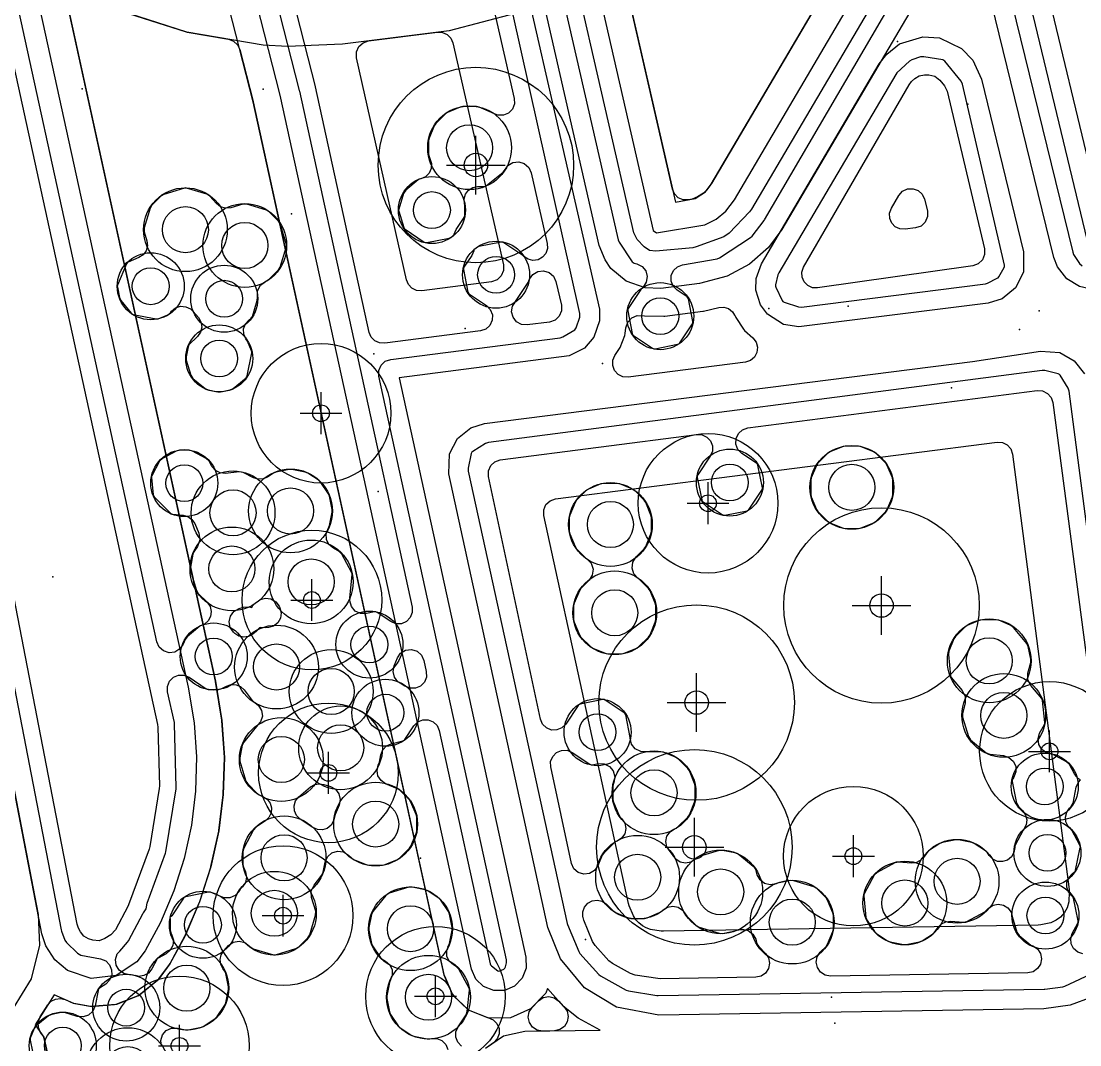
# Model space of a CAD drawing. Header units: metres. Extents: x 8738 to 9560, y -8972 to -7699.
# Drawn here: x 8889.03 to 8926.94, y -8798.54 to -8761.87 of the extents above; entities that cross this region are included whole.
import ezdxf

# ---------------------------------------------------------------- set-up
doc = ezdxf.new("R2010")
doc.units = ezdxf.units.M
for name, color, linetype in [('AI_GREENING_ALLOWED_ZONE', 4, 'Continuous'), ('AI_GREENING_EXCLUSIONS', 1, 'Continuous'), ('AI_GREENING_LAWN', 82, 'Continuous'), ('AI_GREENING_REJECTED', 6, 'Continuous'), ('AI_GREENING_SHRUBS', 92, 'Continuous'), ('AI_GREENING_TREES', 3, 'Continuous')]:
    doc.layers.add(name, color=color, linetype=linetype)

# ---------------------------------------------------------------- blocks, each defined once
blk = doc.blocks.new('AI_TREE')
for p, q in [((0, -0.3), (0, 0.3)), ((-0.3, 0), (0.3, 0))]:
    blk.add_line(p, q)
for radius in [1, 0.12]:
    blk.add_circle((0, 0), radius)
blk = doc.blocks.new('AI_SHRUB')
for radius in [1, 0.55]:
    blk.add_circle((0, 0), radius)

msp = doc.modelspace()

# ---------------------------------------------------------------- linework, layer by layer
at = {"layer": 'AI_GREENING_ALLOWED_ZONE'}
for points in [[(8922.039, -8753.612), (8913.753, -8767.687), (8913.721, -8767.735), (8913.584, -8767.917), (8913.46, -8768.033), (8913.249, -8768.172), (8913.064, -8768.246), (8912.928, -8768.271), (8912.738, -8768.269), (8912.563, -8768.197), (8912.427, -8768.064), (8912.351, -8767.89), (8910.551, -8760.003)], [(8891.863, -8761.275), (8894.944, -8762.261), (8894.978, -8762.269), (8896.459, -8762.523), (8896.637, -8762.59), (8896.777, -8762.72), (8896.859, -8762.892), (8897.334, -8764.751), (8897.338, -8764.769), (8904.17, -8796.014), (8904.185, -8796.061), (8904.468, -8796.708), (8904.523, -8796.788), (8905.014, -8797.261), (8905.096, -8797.313), (8905.731, -8797.562), (8905.746, -8797.564), (8905.746, -8797.564), (8905.928, -8797.636), (8906.068, -8797.771), (8906.146, -8797.95), (8906.15, -8798.146), (8906.078, -8798.327), (8905.942, -8798.468), (8905.694, -8798.64)], [(8890.001, -8798.97), (8889.852, -8798.305), (8889.813, -8798.217), (8889.727, -8798.094), (8889.648, -8797.916), (8889.643, -8797.721), (8889.713, -8797.539), (8889.986, -8797.108), (8890.105, -8796.977), (8890.263, -8796.896), (8890.439, -8796.876), (8890.612, -8796.918), (8890.893, -8797.043), (8890.951, -8797.061), (8891.486, -8797.156), (8891.549, -8797.159), (8892.378, -8797.095), (8892.451, -8797.078), (8893.206, -8796.779), (8893.27, -8796.742), (8893.914, -8796.225), (8893.958, -8796.179), (8894.345, -8795.655), (8894.364, -8795.625), (8894.893, -8794.644), (8894.902, -8794.624), (8895.417, -8793.427), (8895.425, -8793.405), (8895.822, -8792.171), (8895.828, -8792.148), (8896.106, -8790.885), (8896.11, -8790.862), (8896.269, -8789.578), (8896.27, -8789.555), (8896.307, -8788.26), (8896.307, -8788.236), (8896.221, -8786.938), (8896.219, -8786.914), (8895.99, -8785.523), (8895.988, -8785.51), (8890.772, -8761.656)]]:
    msp.add_lwpolyline(points, dxfattribs=at)
for points in [[(8903.375, -8771.527), (8903.191, -8771.517), (8903.024, -8771.441), (8902.896, -8771.309), (8902.824, -8771.141), (8901.044, -8763.183), (8901.042, -8762.976), (8901.123, -8762.786), (8901.275, -8762.645), (8901.47, -8762.578), (8903.938, -8762.266), (8904.121, -8762.277), (8904.288, -8762.353), (8904.416, -8762.483), (8904.488, -8762.651), (8906.302, -8770.602), (8906.305, -8770.809), (8906.225, -8771), (8906.073, -8771.141), (8905.878, -8771.209), (8903.375, -8771.527)], [(8921.482, -8768.666), (8921.488, -8768.875), (8921.408, -8769.068), (8921.256, -8769.211), (8921.059, -8769.28), (8920.685, -8769.328), (8920.5, -8769.317), (8920.332, -8769.24), (8920.204, -8769.107), (8920.133, -8768.937), (8920.128, -8768.752), (8920.191, -8768.578), (8920.464, -8768.115), (8920.595, -8767.968), (8920.772, -8767.884), (8920.968, -8767.874), (8921.152, -8767.94), (8921.297, -8768.072), (8921.38, -8768.25), (8921.482, -8768.666)], [(8910.768, -8774.62), (8910.579, -8774.608), (8910.408, -8774.526), (8910.28, -8774.387), (8910.213, -8774.21), (8910.216, -8774.021), (8910.289, -8773.846), (8910.451, -8773.604), (8910.476, -8773.558), (8910.646, -8773.132), (8910.662, -8773.065), (8910.683, -8772.859), (8910.75, -8772.657), (8910.894, -8772.501), (8911.09, -8772.419), (8911.261, -8772.424), (8911.262, -8772.419), (8911.347, -8772.43), (8912.044, -8772.439), (8912.079, -8772.437), (8913.435, -8772.265), (8913.463, -8772.26), (8914.009, -8772.126), (8914.191, -8772.115), (8914.365, -8772.171), (8914.507, -8772.285), (8914.578, -8772.407), (8914.582, -8772.406), (8914.622, -8772.485), (8914.896, -8772.902), (8914.937, -8772.949), (8915.236, -8773.221), (8915.349, -8773.372), (8915.399, -8773.554), (8915.377, -8773.741), (8915.287, -8773.907), (8915.143, -8774.028), (8914.963, -8774.087), (8910.768, -8774.62)], [(8911.569, -8794.404), (8911.407, -8794.349), (8911.276, -8794.277), (8911.144, -8794.172), (8911.044, -8794.061), (8910.953, -8793.916), (8910.806, -8793.558), (8910.781, -8793.475), (8907.743, -8779.585), (8907.742, -8779.379), (8907.823, -8779.19), (8907.974, -8779.05), (8908.168, -8778.982), (8923.975, -8776.951), (8924.17, -8776.964), (8924.344, -8777.05), (8924.473, -8777.197), (8924.535, -8777.382), (8926.561, -8792.968), (8926.564, -8793.062), (8926.543, -8793.421), (8926.482, -8793.632), (8926.389, -8793.802), (8926.252, -8793.96), (8926.098, -8794.077), (8925.898, -8794.168), (8925.546, -8794.241), (8925.452, -8794.251), (8912.038, -8794.47), (8911.951, -8794.464), (8911.569, -8794.404)], [(8907.696, -8798.042), (8907.504, -8798.007), (8907.34, -8797.901), (8907.229, -8797.741), (8907.188, -8797.551), (8907.222, -8797.359), (8907.327, -8797.195), (8907.552, -8796.962), (8907.721, -8796.847), (8907.921, -8796.808), (8908.12, -8796.853), (8908.284, -8796.974), (8908.441, -8797.148), (8908.464, -8797.17), (8908.578, -8797.33), (8908.622, -8797.522), (8908.588, -8797.715), (8908.483, -8797.881), (8908.322, -8797.993), (8908.13, -8798.035), (8907.696, -8798.042)]]:
    msp.add_lwpolyline(points, close=True, dxfattribs=at)
at = {"layer": 'AI_GREENING_EXCLUSIONS'}
for points in [[(8925.158, -8754.226), (8916.266, -8769.333), (8915.788, -8769.976), (8915.11, -8770.576), (8914.316, -8771.007), (8913.323, -8771.271), (8911.936, -8771.448), (8911.378, -8771.431), (8910.695, -8771.192), (8910.146, -8770.73), (8909.941, -8770.426), (8909.734, -8769.908), (8884.689, -8660.129)], [(8909.495, -8755.375), (8912.457, -8768.357), (8913.164, -8768.228), (8913.532, -8767.985), (8913.738, -8767.712), (8923.143, -8751.735)], [(8908.468, -8755.367), (8911.663, -8769.372), (8911.777, -8769.452), (8913.514, -8769.172), (8913.915, -8768.968), (8914.261, -8768.68), (8914.571, -8768.268), (8924.005, -8752.243)], [(8905.645, -8754.243), (8909.736, -8772.189), (8909.742, -8772.604), (8909.54, -8773.19), (8909.199, -8773.583), (8908.649, -8773.865), (8902.57, -8774.654), (8907.106, -8795.397), (8907.114, -8795.788), (8906.971, -8796.151), (8906.701, -8796.432), (8906.343, -8796.588), (8905.953, -8796.595), (8905.59, -8796.453), (8905.309, -8796.182), (8905.152, -8795.825), (8898.309, -8764.529), (8896.491, -8757.414)], [(8889.747, -8756.969), (8895.989, -8785.516), (8896.221, -8786.926), (8896.308, -8788.248), (8896.27, -8789.567), (8896.109, -8790.873), (8895.825, -8792.159), (8895.421, -8793.416), (8894.898, -8794.634), (8894.356, -8795.641), (8893.939, -8796.205), (8893.241, -8796.765), (8892.416, -8797.092), (8891.517, -8797.161), (8890.921, -8797.056), (8890.217, -8796.742), (8889.535, -8797.821), (8889.841, -8798.257), (8890.012, -8799.018), (8889.878, -8799.787), (8889.46, -8800.446), (8888.822, -8800.895)], [(8888.77, -8757.183), (8895.012, -8785.73), (8895.223, -8786.999), (8895.308, -8788.226), (8895.277, -8789.451), (8895.131, -8790.665), (8894.871, -8791.86), (8894.5, -8793.027), (8894.017, -8794.16), (8893.475, -8795.167), (8893.17, -8795.565), (8892.427, -8796.049), (8891.54, -8796.162), (8890.688, -8795.873), (8890.237, -8795.491), (8889.916, -8794.989), (8889.774, -8794.557), (8887.721, -8783.939), (8889.641, -8793.866), (8889.689, -8794.97), (8889.393, -8796.17), (8888.747, -8797.219)], [(8905.663, -8798.661), (8906.305, -8798.217), (8907.068, -8798.052), (8909.762, -8798.008), (8908.982, -8797.581), (8908.455, -8797.164), (8907.879, -8796.523), (8907.813, -8796.691), (8907.272, -8797.253), (8906.557, -8797.565), (8905.776, -8797.58), (8905.05, -8797.295), (8904.488, -8796.754), (8904.176, -8796.038), (8897.336, -8764.76), (8895.607, -8757.997)], [(8925.258, -8758.646), (8927.843, -8769.426), (8941.152, -8766.703), (8941.542, -8766.7), (8941.903, -8766.846), (8942.182, -8767.119), (8942.334, -8767.479), (8942.337, -8767.869), (8942.191, -8768.231), (8941.918, -8768.509), (8941.558, -8768.661), (8928.642, -8771.341), (8927.284, -8771.462), (8926.931, -8771.376), (8926.475, -8771.1), (8926.142, -8770.676), (8926.006, -8770.334), (8923.365, -8759.504)], [(8906.716, -8761.599), (8904.361, -8762.217), (8900.533, -8762.695), (8898.564, -8762.788), (8897.7, -8762.735), (8894.96, -8762.266), (8891.848, -8761.27)], [(8927.375, -8796.824), (8926.594, -8797.117), (8925.654, -8797.249), (8911.869, -8797.474), (8910.348, -8797.188), (8909.198, -8796.495), (8908.341, -8795.455), (8907.896, -8794.329), (8904.346, -8778.091), (8904.366, -8777.373), (8904.65, -8776.823), (8905.129, -8776.436), (8905.622, -8776.282), (8923.094, -8774.062), (8923.094, -8774.062), (8925.534, -8773.69), (8926.222, -8773.747), (8926.739, -8774.038), (8927.102, -8774.506)]]:
    msp.add_lwpolyline(points, dxfattribs=at)
msp.add_lwpolyline([(8922.709, -8762.854), (8923.109, -8763.277), (8923.42, -8763.949), (8924.927, -8770.131), (8924.921, -8770.859), (8924.641, -8771.42), (8924.158, -8771.817), (8923.659, -8771.974), (8916.879, -8772.826), (8916.333, -8772.741), (8915.756, -8772.372), (8915.509, -8772.033), (8915.344, -8771.505), (8915.352, -8771.093), (8915.538, -8770.569), (8919.753, -8763.408), (8920.026, -8763.054), (8920.487, -8762.691), (8921.321, -8762.435), (8921.914, -8762.477), (8922.709, -8762.854)], close=True, dxfattribs=at)
at = {"layer": 'AI_GREENING_LAWN'}
for points in [[(8904.325, -8743.136), (8910.406, -8769.708), (8910.442, -8769.791), (8910.914, -8770.492), (8910.944, -8770.522), (8910.983, -8770.541), (8911.078, -8770.566), (8911.264, -8770.66), (8911.395, -8770.822), (8911.449, -8771.023), (8911.417, -8771.228), (8911.303, -8771.403), (8911.223, -8771.483), (8910.767, -8772.165), (8910.75, -8772.208), (8910.75, -8772.254), (8910.91, -8773.059), (8910.927, -8773.101), (8910.96, -8773.134), (8911.642, -8773.59), (8911.685, -8773.608), (8911.731, -8773.608), (8912.535, -8773.448), (8912.578, -8773.43), (8912.611, -8773.397), (8913.066, -8772.715), (8913.084, -8772.672), (8913.084, -8772.626), (8912.924, -8771.822), (8912.906, -8771.779), (8912.874, -8771.746), (8912.518, -8771.509), (8912.379, -8771.369), (8912.305, -8771.186), (8912.307, -8770.988), (8912.386, -8770.807), (8912.528, -8770.67), (8912.713, -8770.6), (8913.948, -8770.392), (8914.043, -8770.354), (8915.147, -8769.627), (8915.207, -8769.571), (8915.636, -8769.015), (8915.654, -8768.988), (8925.041, -8752.921)], [(8903.04, -8748.66), (8906.687, -8764.644), (8906.692, -8764.841), (8906.62, -8765.025), (8906.483, -8765.167), (8906.301, -8765.245), (8906.104, -8765.246), (8905.921, -8765.171), (8905.876, -8765.141), (8905.426, -8764.954), (8905.332, -8764.936), (8904.845, -8764.936), (8904.75, -8764.954), (8904.3, -8765.141), (8904.22, -8765.194), (8903.876, -8765.539), (8903.822, -8765.619), (8903.636, -8766.069), (8903.617, -8766.163), (8903.617, -8766.636), (8903.648, -8766.755), (8903.67, -8766.795), (8903.727, -8766.971), (8903.717, -8767.155), (8903.641, -8767.323), (8903.509, -8767.452), (8903.339, -8767.525), (8903.283, -8767.537), (8903.251, -8767.556), (8902.8, -8767.926), (8902.721, -8768.044), (8902.551, -8768.604), (8902.546, -8768.64), (8902.551, -8768.675), (8902.73, -8769.265), (8902.748, -8769.302), (8902.778, -8769.33), (8903.465, -8769.789), (8903.508, -8769.807), (8903.554, -8769.807), (8904.359, -8769.647), (8904.407, -8769.627), (8904.537, -8769.537), (8904.539, -8769.5), (8904.611, -8769.332), (8904.897, -8768.904), (8904.912, -8768.872), (8904.917, -8768.837), (8904.917, -8768.466), (8904.906, -8768.419), (8904.895, -8768.242), (8904.946, -8768.073), (8905.054, -8767.932), (8905.204, -8767.837), (8905.377, -8767.801), (8905.621, -8767.794), (8905.66, -8767.786), (8905.694, -8767.766), (8906.288, -8767.279), (8906.396, -8767.134), (8906.401, -8767.137), (8906.462, -8767.049), (8906.64, -8766.94), (8906.847, -8766.914), (8907.047, -8766.975), (8907.205, -8767.112), (8907.293, -8767.301), (8907.871, -8769.836), (8907.878, -8770.019), (8907.819, -8770.192), (8907.701, -8770.333), (8907.541, -8770.421), (8907.359, -8770.446), (8907.181, -8770.404), (8907.03, -8770.3), (8906.993, -8770.264), (8906.312, -8769.808), (8906.269, -8769.791), (8906.222, -8769.791), (8905.418, -8769.951), (8905.37, -8769.971), (8905.239, -8770.06), (8905.238, -8770.097), (8905.166, -8770.265), (8904.887, -8770.683), (8904.869, -8770.726), (8904.869, -8770.772), (8905.029, -8771.576), (8905.047, -8771.619), (8905.08, -8771.652), (8905.689, -8772.059), (8905.83, -8772.202), (8905.904, -8772.389), (8905.898, -8772.589), (8905.814, -8772.771), (8905.665, -8772.906), (8905.475, -8772.971), (8902.049, -8773.409), (8901.865, -8773.399), (8901.697, -8773.322), (8901.569, -8773.19), (8901.497, -8773.02), (8899.574, -8764.229), (8899.572, -8764.22), (8894.744, -8745.336)], [(8897.146, -8757.149), (8898.988, -8764.359), (8898.992, -8764.376), (8903.034, -8782.858), (8903.037, -8783.054), (8902.964, -8783.237), (8902.827, -8783.377), (8902.646, -8783.454), (8902.449, -8783.455), (8902.267, -8783.38), (8901.775, -8783.051), (8901.732, -8783.033), (8901.686, -8783.033), (8901.391, -8783.092), (8901.181, -8783.089), (8900.992, -8783), (8900.855, -8782.842), (8900.795, -8782.641), (8900.809, -8782.534), (8900.803, -8782.533), (8900.885, -8781.703), (8900.883, -8781.668), (8900.871, -8781.634), (8900.512, -8780.964), (8900.413, -8780.864), (8900.211, -8780.755), (8900.052, -8780.62), (8899.962, -8780.433), (8899.956, -8780.225), (8900.016, -8780.08), (8900.015, -8780.08), (8900.073, -8779.942), (8900.168, -8779.465), (8900.168, -8779.369), (8900.073, -8778.891), (8900.036, -8778.802), (8899.765, -8778.397), (8899.697, -8778.329), (8899.292, -8778.059), (8899.203, -8778.022), (8898.726, -8777.927), (8898.629, -8777.927), (8898.152, -8778.022), (8898.062, -8778.059), (8897.853, -8778.201), (8897.692, -8778.272), (8897.516, -8778.283), (8897.347, -8778.232), (8896.975, -8778.044), (8896.838, -8778.019), (8896.351, -8778.071), (8896.16, -8778.054), (8895.989, -8777.967), (8895.863, -8777.821), (8895.757, -8777.634), (8895.659, -8777.539), (8895.162, -8777.273), (8895.046, -8777.244), (8894.701, -8777.244), (8894.585, -8777.273), (8894.09, -8777.538), (8893.99, -8777.638), (8893.714, -8778.154), (8893.702, -8778.188), (8893.7, -8778.224), (8893.76, -8778.837), (8893.771, -8778.877), (8893.795, -8778.911), (8894.383, -8779.499), (8894.417, -8779.523), (8894.458, -8779.534), (8894.826, -8779.565), (8895, -8779.613), (8895.146, -8779.72), (8895.245, -8779.871), (8895.389, -8780.217), (8895.425, -8780.456), (8895.345, -8780.684), (8895.218, -8780.878), (8895.182, -8780.966), (8895.089, -8781.432), (8895.095, -8781.551), (8895.312, -8782.267), (8895.373, -8782.369), (8895.693, -8782.689), (8895.795, -8782.838), (8895.838, -8783.014), (8895.816, -8783.193), (8895.731, -8783.353), (8895.594, -8783.472), (8895.512, -8783.503), (8895.433, -8783.548), (8894.975, -8783.923), (8894.904, -8784.019), (8894.834, -8784.188), (8894.715, -8784.36), (8894.536, -8784.469), (8894.328, -8784.494), (8894.128, -8784.432), (8893.97, -8784.294), (8893.884, -8784.103), (8885.846, -8747.348)], [(8894.051, -8798.588), (8894.028, -8798.382), (8894.09, -8798.184), (8894.228, -8798.029), (8894.416, -8797.942), (8894.623, -8797.94), (8894.914, -8797.998), (8895.01, -8797.998), (8895.488, -8797.903), (8895.577, -8797.866), (8895.982, -8797.595), (8896.05, -8797.527), (8896.32, -8797.122), (8896.357, -8797.033), (8896.452, -8796.556), (8896.452, -8796.459), (8896.359, -8795.988), (8896.315, -8795.889), (8896.253, -8795.806), (8896.176, -8795.653), (8896.155, -8795.482), (8896.193, -8795.315), (8896.286, -8795.17), (8896.455, -8794.985), (8896.628, -8794.863), (8896.836, -8794.824), (8897.042, -8794.874), (8897.209, -8795.004), (8897.217, -8795.015), (8897.334, -8795.093), (8898.062, -8795.313), (8898.097, -8795.318), (8898.133, -8795.313), (8898.872, -8795.089), (8898.974, -8795.028), (8899.301, -8794.701), (8899.362, -8794.598), (8899.576, -8793.894), (8899.577, -8793.754), (8899.433, -8793.265), (8899.421, -8793.031), (8899.517, -8792.817), (8899.795, -8792.459), (8899.842, -8792.356), (8899.913, -8792), (8899.999, -8791.803), (8900.159, -8791.661), (8900.364, -8791.599), (8900.576, -8791.628), (8900.757, -8791.744), (8900.856, -8791.843), (8900.936, -8791.896), (8901.386, -8792.083), (8901.481, -8792.102), (8901.968, -8792.102), (8902.062, -8792.083), (8902.512, -8791.896), (8902.592, -8791.843), (8902.937, -8791.499), (8902.99, -8791.418), (8903.177, -8790.969), (8903.195, -8790.874), (8903.195, -8790.387), (8903.177, -8790.292), (8902.99, -8789.843), (8902.937, -8789.762), (8902.592, -8789.418), (8902.512, -8789.364), (8902.082, -8789.186), (8901.917, -8789.075), (8901.808, -8788.908), (8901.774, -8788.712), (8901.818, -8788.518), (8901.867, -8788.41), (8901.91, -8788.156), (8901.977, -8787.976), (8902.108, -8787.834), (8902.283, -8787.753), (8902.695, -8787.651), (8902.735, -8787.633), (8902.766, -8787.602), (8903.096, -8787.107), (8903.233, -8786.97), (8903.411, -8786.895), (8903.605, -8786.894), (8903.784, -8786.966), (8903.923, -8787.101), (8904, -8787.278), (8905.827, -8795.633), (8905.843, -8795.671), (8905.87, -8795.702), (8906.098, -8795.882), (8906.136, -8795.902), (8906.177, -8795.89), (8906.315, -8795.822), (8906.355, -8795.789), (8906.377, -8795.743), (8906.41, -8795.601), (8906.411, -8795.493), (8901.84, -8774.59), (8901.838, -8774.384), (8901.92, -8774.195), (8902.071, -8774.054), (8902.265, -8773.987), (8908.333, -8773.214), (8908.43, -8773.181), (8908.854, -8772.925), (8908.885, -8772.898), (8908.906, -8772.86), (8909.034, -8772.472), (8909.04, -8772.341), (8903.614, -8748.051)], [(8924.051, -8753.545), (8915.183, -8768.609), (8915.115, -8768.7), (8914.383, -8769.472), (8914.193, -8769.597), (8913.203, -8769.961), (8913.077, -8769.99), (8911.755, -8770.114), (8911.532, -8770.085), (8911.345, -8769.961), (8911.089, -8769.691), (8910.965, -8769.458), (8907.764, -8755.429)], [(8887.567, -8758.023), (8893.918, -8787.061), (8893.929, -8787.155), (8893.983, -8789.267), (8893.976, -8789.361), (8893.634, -8791.437), (8893.61, -8791.528), (8892.878, -8793.523), (8892.849, -8793.588), (8892.404, -8794.414), (8892.241, -8794.593), (8892.032, -8794.732), (8891.821, -8794.812), (8891.596, -8794.79), (8891.439, -8794.738), (8891.274, -8794.644), (8891.156, -8794.496), (8891.081, -8794.353), (8891.032, -8794.215), (8884.042, -8758.062)], [(8927.208, -8769.695), (8924.578, -8758.773)], [(8883.619, -8759.041), (8890.461, -8794.418), (8890.473, -8794.461), (8890.599, -8794.784), (8890.656, -8794.87), (8891.047, -8795.255), (8891.173, -8795.321), (8891.876, -8795.456), (8892.057, -8795.53), (8892.196, -8795.667), (8892.271, -8795.848), (8892.272, -8796.043), (8892.197, -8796.224), (8892.059, -8796.363), (8891.836, -8796.512), (8891.803, -8796.545), (8891.785, -8796.587), (8891.675, -8797.142), (8891.593, -8797.332), (8891.442, -8797.473), (8891.246, -8797.54), (8891.039, -8797.523), (8890.581, -8797.384), (8890.462, -8797.378), (8890.123, -8797.445), (8890.015, -8797.496), (8889.572, -8797.86), (8889.501, -8797.956), (8889.359, -8798.297), (8889.351, -8798.332), (8889.352, -8798.368), (8889.515, -8799.184)], [(8924.045, -8759.333), (8926.684, -8770.153), (8926.719, -8770.233), (8926.932, -8770.55), (8927.026, -8770.633)], [(8928.859, -8792.8), (8926.56, -8775.121), (8926.526, -8775.024), (8926.242, -8774.559), (8926.211, -8774.525), (8926.168, -8774.506), (8926.168, -8774.506), (8925.684, -8774.392), (8925.596, -8774.388), (8905.76, -8776.97), (8905.664, -8777.004), (8905.202, -8777.282), (8905.166, -8777.315), (8905.147, -8777.36), (8905.039, -8777.888), (8905.04, -8777.99), (8908.583, -8794.186), (8908.596, -8794.228), (8908.996, -8795.196), (8909.041, -8795.267), (8909.715, -8796.019), (8909.78, -8796.071), (8910.693, -8796.574), (8910.773, -8796.602), (8911.795, -8796.768), (8911.839, -8796.771), (8925.658, -8796.547), (8925.687, -8796.545), (8926.327, -8796.46), (8926.4, -8796.439), (8927.505, -8795.922)], [(8926.951, -8791.43), (8926.938, -8791.391), (8926.649, -8790.851), (8926.604, -8790.792), (8926.522, -8790.715), (8926.444, -8790.556), (8926.427, -8790.381), (8926.471, -8790.21), (8926.572, -8790.065), (8926.631, -8790.005), (8926.698, -8789.88), (8926.811, -8789.313), (8926.888, -8789.128), (8926.969, -8789.05), (8926.881, -8789.004), (8926.756, -8788.852), (8926.569, -8788.503), (8926.469, -8788.403), (8925.958, -8788.13), (8925.867, -8788.1), (8925.751, -8788.078), (8925.58, -8787.961), (8925.471, -8787.785), (8925.443, -8787.579), (8925.501, -8787.38), (8925.671, -8787.063), (8925.683, -8787.029), (8925.685, -8786.994), (8925.606, -8786.201), (8925.597, -8786.166), (8925.578, -8786.135), (8925.187, -8785.672), (8925.081, -8785.461), (8925.084, -8785.225), (8925.183, -8784.839), (8925.186, -8784.729), (8925.095, -8784.271), (8925.044, -8784.163), (8924.569, -8783.585), (8924.473, -8783.514), (8924.035, -8783.332), (8923.94, -8783.313), (8923.454, -8783.313), (8923.359, -8783.332), (8922.909, -8783.518), (8922.829, -8783.572), (8922.485, -8783.916), (8922.431, -8783.997), (8922.249, -8784.435), (8922.232, -8784.553), (8922.307, -8785.321), (8922.316, -8785.356), (8922.335, -8785.387), (8922.727, -8785.851), (8922.832, -8786.062), (8922.83, -8786.297), (8922.734, -8786.672), (8922.737, -8786.803), (8922.948, -8787.5), (8923.027, -8787.618), (8923.586, -8788.077), (8923.717, -8788.131), (8924.207, -8788.179), (8924.403, -8788.241), (8924.557, -8788.375), (8924.645, -8788.56), (8924.651, -8788.765), (8924.574, -8788.955), (8924.536, -8789.011), (8924.519, -8789.054), (8924.519, -8789.101), (8924.674, -8789.88), (8924.741, -8790.005), (8924.895, -8790.16), (8924.996, -8790.306), (8925.04, -8790.478), (8925.02, -8790.655), (8924.94, -8790.814), (8924.914, -8790.849), (8924.624, -8791.391), (8924.611, -8791.43), (8924.612, -8791.468), (8924.583, -8791.649), (8924.491, -8791.807), (8924.348, -8791.922), (8924.174, -8791.977), (8923.991, -8791.966), (8923.825, -8791.889), (8923.697, -8791.758), (8923.632, -8791.662), (8923.564, -8791.593), (8923.159, -8791.323), (8923.07, -8791.286), (8922.592, -8791.191), (8922.496, -8791.191), (8922.018, -8791.286), (8921.929, -8791.323), (8921.523, -8791.594), (8921.456, -8791.66), (8921.351, -8791.814), (8921.229, -8791.939), (8921.071, -8792.014), (8920.897, -8792.03), (8920.454, -8791.993), (8920.318, -8792.021), (8919.679, -8792.363), (8919.579, -8792.463), (8919.221, -8793.133), (8919.208, -8793.167), (8919.207, -8793.203), (8919.282, -8793.971), (8919.323, -8794.084), (8919.586, -8794.478), (8919.655, -8794.546), (8920.059, -8794.817), (8920.149, -8794.854), (8920.626, -8794.949), (8920.723, -8794.949), (8921.2, -8794.854), (8921.289, -8794.817), (8921.695, -8794.546), (8921.762, -8794.48), (8921.867, -8794.326), (8921.99, -8794.201), (8922.147, -8794.126), (8922.321, -8794.11), (8922.765, -8794.147), (8922.9, -8794.119), (8923.539, -8793.777), (8923.673, -8793.643), (8923.832, -8793.536), (8924.018, -8793.497), (8924.207, -8793.53), (8924.368, -8793.632), (8924.48, -8793.787), (8924.519, -8793.945), (8924.689, -8794.503), (8924.767, -8794.621), (8925.191, -8794.969), (8925.257, -8794.996), (8925.419, -8795.104), (8925.527, -8795.264), (8925.566, -8795.454), (8925.53, -8795.645), (8925.424, -8795.807), (8925.264, -8795.917), (8925.074, -8795.958), (8918.009, -8796.073), (8917.816, -8796.038), (8917.651, -8795.931), (8917.541, -8795.768), (8917.501, -8795.576), (8917.538, -8795.383), (8917.647, -8795.22), (8917.857, -8795.01), (8917.91, -8794.93), (8918.097, -8794.48), (8918.115, -8794.386), (8918.115, -8793.899), (8918.097, -8793.804), (8917.91, -8793.354), (8917.857, -8793.274), (8917.521, -8792.939), (8917.419, -8792.877), (8916.703, -8792.66), (8916.584, -8792.654), (8916.119, -8792.747), (8916.063, -8792.77), (8915.857, -8792.809), (8915.654, -8792.76), (8915.489, -8792.632), (8915.39, -8792.448), (8915.336, -8792.263), (8915.321, -8792.23), (8915.297, -8792.203), (8914.7, -8791.713), (8914.592, -8791.662), (8914.139, -8791.572), (8914.02, -8791.578), (8913.304, -8791.795), (8913.202, -8791.856), (8913.176, -8791.882), (8913.014, -8791.99), (8912.823, -8792.028), (8912.631, -8791.99), (8912.469, -8791.882), (8912.405, -8791.785), (8912.4, -8791.789), (8912.319, -8791.667), (8912.265, -8791.613), (8912.157, -8791.451), (8912.119, -8791.26), (8912.157, -8791.069), (8912.265, -8790.906), (8912.427, -8790.798), (8912.48, -8790.776), (8912.561, -8790.722), (8912.905, -8790.378), (8912.959, -8790.298), (8913.145, -8789.848), (8913.164, -8789.753), (8913.164, -8789.266), (8913.145, -8789.172), (8912.959, -8788.722), (8912.905, -8788.642), (8912.561, -8788.297), (8912.48, -8788.244), (8912.031, -8788.058), (8911.936, -8788.039), (8911.449, -8788.039), (8911.435, -8788.041), (8911.216, -8788.036), (8911.021, -8787.938), (8910.886, -8787.765), (8910.838, -8787.551), (8910.838, -8787.525), (8910.678, -8786.721), (8910.66, -8786.678), (8910.627, -8786.645), (8909.946, -8786.189), (8909.903, -8786.172), (8909.856, -8786.172), (8909.052, -8786.332), (8909.009, -8786.349), (8908.977, -8786.382), (8908.531, -8787.048), (8908.394, -8787.186), (8908.216, -8787.261), (8908.022, -8787.262), (8907.842, -8787.189), (8907.703, -8787.054), (8907.627, -8786.876), (8905.763, -8778.187), (8905.762, -8777.982), (8905.844, -8777.793), (8905.994, -8777.654), (8906.188, -8777.586), (8913.229, -8776.678), (8913.418, -8776.689), (8913.589, -8776.771), (8913.718, -8776.91), (8913.785, -8777.087), (8913.785, -8777.087), (8913.782, -8777.277), (8913.708, -8777.451), (8913.259, -8778.124), (8913.241, -8778.167), (8913.241, -8778.214), (8913.401, -8779.018), (8913.419, -8779.061), (8913.451, -8779.093), (8914.133, -8779.549), (8914.176, -8779.567), (8914.223, -8779.567), (8915.027, -8779.407), (8915.07, -8779.389), (8915.102, -8779.356), (8915.558, -8778.674), (8915.576, -8778.632), (8915.576, -8778.585), (8915.416, -8777.781), (8915.398, -8777.738), (8915.365, -8777.705), (8914.839, -8777.354), (8914.698, -8777.211), (8914.624, -8777.025), (8914.63, -8776.824), (8914.714, -8776.642), (8914.863, -8776.507), (8915.053, -8776.442), (8925.415, -8775.105), (8925.609, -8775.118), (8925.783, -8775.205), (8925.912, -8775.351), (8925.974, -8775.536), (8927.692, -8788.551)], [(8927.047, -8795.276), (8926.864, -8795.216), (8926.718, -8795.091), (8926.63, -8794.92), (8926.613, -8794.728), (8926.669, -8794.545), (8926.864, -8794.179), (8926.877, -8794.14), (8926.876, -8794.099), (8926.714, -8793.283), (8926.699, -8793.244), (8926.672, -8793.213), (8926.655, -8793.199), (8926.538, -8793.062), (8926.477, -8792.892), (8926.48, -8792.712), (8926.548, -8792.545), (8926.67, -8792.412), (8926.742, -8792.357), (8926.772, -8792.325), (8926.788, -8792.285), (8926.95, -8791.471)], [(8904.804, -8798.584), (8904.67, -8798.445), (8904.598, -8798.266), (8904.6, -8798.073), (8904.674, -8797.896), (8904.967, -8797.458), (8905.007, -8797.346), (8905.083, -8796.577), (8905.081, -8796.542), (8905.069, -8796.508), (8904.708, -8795.833), (8904.617, -8795.738), (8904.511, -8795.675), (8904.362, -8795.54), (8904.279, -8795.357), (8904.274, -8795.157), (8904.32, -8795.04), (8904.314, -8795.038), (8904.369, -8794.905), (8904.464, -8794.427), (8904.464, -8794.33), (8904.369, -8793.853), (8904.332, -8793.764), (8904.062, -8793.359), (8903.993, -8793.291), (8903.589, -8793.02), (8903.499, -8792.983), (8903.034, -8792.891), (8902.915, -8792.896), (8902.211, -8793.11), (8902.093, -8793.189), (8901.627, -8793.757), (8901.576, -8793.865), (8901.483, -8794.33), (8901.483, -8794.427), (8901.578, -8794.904), (8901.615, -8794.994), (8901.882, -8795.393), (8901.961, -8795.468), (8902.078, -8795.537), (8902.227, -8795.672), (8902.31, -8795.854), (8902.315, -8796.055), (8902.269, -8796.172), (8902.274, -8796.174), (8902.22, -8796.307), (8902.125, -8796.785), (8902.125, -8796.881), (8902.22, -8797.359), (8902.257, -8797.448), (8902.527, -8797.853), (8902.596, -8797.921), (8903, -8798.192), (8903.09, -8798.229), (8903.09, -8798.229), (8903.567, -8798.324), (8903.664, -8798.324), (8903.721, -8798.312), (8903.916, -8798.312), (8904.096, -8798.387), (8904.234, -8798.525), (8904.309, -8798.705)]]:
    msp.add_lwpolyline(points, dxfattribs=at)
for points in [[(8916.05, -8771.403), (8916.278, -8771.882), (8916.307, -8771.92), (8916.349, -8771.944), (8916.867, -8772.108), (8916.973, -8772.118), (8923.558, -8771.28), (8923.637, -8771.256), (8923.985, -8771.084), (8924.015, -8771.064), (8924.037, -8771.035), (8924.226, -8770.702), (8924.241, -8770.66), (8924.239, -8770.616), (8922.739, -8764.128), (8922.69, -8764.028), (8922.104, -8763.307), (8922.071, -8763.279), (8922.031, -8763.264), (8921.354, -8763.147), (8921.235, -8763.155), (8920.929, -8763.255), (8920.838, -8763.309), (8920.391, -8763.726), (8920.346, -8763.781), (8916.159, -8770.893), (8916.132, -8770.959), (8916.042, -8771.322), (8916.039, -8771.363), (8916.05, -8771.403)], [(8922.188, -8764.387), (8923.527, -8770.028), (8923.532, -8770.235), (8923.453, -8770.425), (8923.304, -8770.568), (8923.111, -8770.639), (8917.552, -8771.429), (8917.367, -8771.421), (8917.198, -8771.346), (8917.067, -8771.214), (8916.994, -8771.044), (8916.987, -8770.859), (8917.049, -8770.684), (8920.825, -8764.152), (8920.916, -8764.036), (8921.032, -8763.929), (8921.19, -8763.829), (8921.373, -8763.794), (8921.536, -8763.794), (8921.753, -8763.844), (8921.928, -8763.984), (8922.093, -8764.192), (8922.188, -8764.387)], [(8897.006, -8773.083), (8896.998, -8772.897), (8897.059, -8772.72), (8897.18, -8772.579), (8897.27, -8772.507), (8897.295, -8772.48), (8897.311, -8772.447), (8897.484, -8771.875), (8897.49, -8771.756), (8897.489, -8771.753), (8897.496, -8771.528), (8897.6, -8771.329), (8897.781, -8771.196), (8897.828, -8771.175), (8897.905, -8771.123), (8898.242, -8770.786), (8898.303, -8770.684), (8898.527, -8769.945), (8898.533, -8769.909), (8898.527, -8769.874), (8898.303, -8769.135), (8898.242, -8769.033), (8897.915, -8768.706), (8897.813, -8768.644), (8897.108, -8768.431), (8896.968, -8768.43), (8896.538, -8768.557), (8896.351, -8768.575), (8896.171, -8768.524), (8896.022, -8768.409), (8895.792, -8768.148), (8895.679, -8768.076), (8894.948, -8767.854), (8894.912, -8767.848), (8894.877, -8767.854), (8894.138, -8768.078), (8894.035, -8768.139), (8893.709, -8768.466), (8893.647, -8768.569), (8893.434, -8769.272), (8893.434, -8769.414), (8893.531, -8769.737), (8893.551, -8769.919), (8893.504, -8770.095), (8893.398, -8770.243), (8893.245, -8770.343), (8892.866, -8770.501), (8892.827, -8770.527), (8892.802, -8770.565), (8892.483, -8771.334), (8892.474, -8771.369), (8892.476, -8771.405), (8892.548, -8771.767), (8892.599, -8771.875), (8892.975, -8772.333), (8893.006, -8772.36), (8893.045, -8772.375), (8893.867, -8772.538), (8893.903, -8772.54), (8893.937, -8772.531), (8894.279, -8772.39), (8894.375, -8772.319), (8894.417, -8772.267), (8894.562, -8772.147), (8894.741, -8772.088), (8894.929, -8772.1), (8895.099, -8772.18), (8895.19, -8772.278), (8895.193, -8772.276), (8895.375, -8772.484), (8895.469, -8772.647), (8895.497, -8772.833), (8895.454, -8773.016), (8895.347, -8773.17), (8895.04, -8773.47), (8895.018, -8773.499), (8895.006, -8773.533), (8894.934, -8773.895), (8894.939, -8774.015), (8895.102, -8774.551), (8895.181, -8774.669), (8895.615, -8775.025), (8895.723, -8775.076), (8896.073, -8775.146), (8896.17, -8775.146), (8896.52, -8775.076), (8896.628, -8775.025), (8897.086, -8774.65), (8897.113, -8774.618), (8897.128, -8774.58), (8897.291, -8773.758), (8897.293, -8773.722), (8897.284, -8773.687), (8897.14, -8773.338), (8897.081, -8773.253), (8897.006, -8773.083)], [(8906.951, -8772.739), (8906.77, -8772.642), (8906.644, -8772.48), (8906.593, -8772.281), (8906.627, -8772.078), (8906.706, -8771.957), (8906.703, -8771.956), (8907.186, -8771.233), (8907.233, -8771.12), (8907.351, -8770.948), (8907.53, -8770.84), (8907.737, -8770.813), (8907.937, -8770.874), (8908.094, -8771.011), (8908.182, -8771.2), (8908.375, -8772.047), (8908.379, -8772.254), (8908.298, -8772.444), (8908.147, -8772.586), (8907.951, -8772.654), (8907.156, -8772.756), (8906.951, -8772.739)], [(8920.041, -8777.783), (8919.988, -8777.703), (8919.643, -8777.358), (8919.563, -8777.305), (8919.113, -8777.119), (8919.019, -8777.1), (8918.532, -8777.1), (8918.437, -8777.119), (8917.987, -8777.305), (8917.907, -8777.358), (8917.563, -8777.703), (8917.509, -8777.783), (8917.323, -8778.233), (8917.304, -8778.327), (8917.304, -8778.814), (8917.323, -8778.909), (8917.509, -8779.359), (8917.563, -8779.439), (8917.907, -8779.783), (8917.987, -8779.837), (8918.437, -8780.023), (8918.532, -8780.042), (8919.019, -8780.042), (8919.113, -8780.023), (8919.563, -8779.837), (8919.643, -8779.783), (8919.988, -8779.439), (8920.041, -8779.359), (8920.227, -8778.909), (8920.246, -8778.814), (8920.246, -8778.327), (8920.227, -8778.233), (8920.041, -8777.783)], [(8909.417, -8784.275), (8909.497, -8784.329), (8909.947, -8784.515), (8910.042, -8784.534), (8910.528, -8784.534), (8910.623, -8784.515), (8911.073, -8784.329), (8911.153, -8784.275), (8911.497, -8783.931), (8911.551, -8783.85), (8911.737, -8783.401), (8911.756, -8783.306), (8911.756, -8782.819), (8911.737, -8782.724), (8911.551, -8782.275), (8911.497, -8782.194), (8911.153, -8781.85), (8911.126, -8781.832), (8910.975, -8781.674), (8910.906, -8781.465), (8910.933, -8781.248), (8911.051, -8781.063), (8911.344, -8780.77), (8911.397, -8780.689), (8911.584, -8780.24), (8911.603, -8780.145), (8911.603, -8779.658), (8911.584, -8779.563), (8911.397, -8779.114), (8911.344, -8779.033), (8911, -8778.689), (8910.919, -8778.635), (8910.469, -8778.449), (8910.375, -8778.43), (8909.888, -8778.43), (8909.793, -8778.449), (8909.343, -8778.635), (8909.263, -8778.689), (8908.919, -8779.033), (8908.865, -8779.114), (8908.679, -8779.563), (8908.66, -8779.658), (8908.66, -8780.145), (8908.679, -8780.24), (8908.865, -8780.689), (8908.919, -8780.77), (8909.263, -8781.114), (8909.29, -8781.132), (8909.441, -8781.291), (8909.51, -8781.499), (8909.483, -8781.716), (8909.366, -8781.901), (8909.073, -8782.194), (8909.019, -8782.275), (8908.833, -8782.724), (8908.814, -8782.819), (8908.814, -8783.306), (8908.833, -8783.401), (8909.019, -8783.85), (8909.073, -8783.931), (8909.417, -8784.275)], [(8898.07, -8783.537), (8897.887, -8783.592), (8897.776, -8783.603), (8897.588, -8783.585), (8897.581, -8783.581), (8897.578, -8783.589), (8897.45, -8783.738), (8897.331, -8783.83), (8897.175, -8783.912), (8897, -8783.935), (8896.829, -8783.896), (8896.681, -8783.8), (8896.636, -8783.757), (8896.517, -8783.586), (8896.479, -8783.382), (8896.526, -8783.18), (8896.652, -8783.015), (8896.833, -8782.915), (8896.998, -8782.865), (8897.194, -8782.846), (8897.292, -8782.876), (8897.317, -8782.819), (8897.453, -8782.687), (8897.517, -8782.645), (8897.518, -8782.646), (8897.586, -8782.592), (8897.778, -8782.54), (8897.975, -8782.566), (8898.146, -8782.666), (8898.265, -8782.825), (8898.291, -8782.881), (8898.338, -8783.065), (8898.312, -8783.254), (8898.218, -8783.419), (8898.07, -8783.537)], [(8903.151, -8785.767), (8902.955, -8785.768), (8902.773, -8785.693), (8902.607, -8785.582), (8902.608, -8785.581), (8902.52, -8785.533), (8902.394, -8785.368), (8902.347, -8785.167), (8902.384, -8784.963), (8902.501, -8784.682), (8902.62, -8784.51), (8902.799, -8784.401), (8903.007, -8784.376), (8903.207, -8784.438), (8903.364, -8784.576), (8903.451, -8784.767), (8903.539, -8785.17), (8903.543, -8785.367), (8903.47, -8785.549), (8903.333, -8785.69), (8903.151, -8785.767)], [(8894.272, -8785.698), (8894.345, -8785.515), (8894.482, -8785.375), (8894.663, -8785.298), (8894.86, -8785.297), (8895.042, -8785.372), (8895.66, -8785.785), (8895.693, -8785.801), (8895.728, -8785.806), (8896.098, -8785.806), (8896.213, -8785.777), (8896.386, -8785.686), (8896.553, -8785.632), (8896.728, -8785.64), (8896.89, -8785.707), (8897.018, -8785.826), (8897.302, -8786.2), (8897.456, -8786.319), (8897.452, -8786.324), (8897.532, -8786.379), (8897.641, -8786.558), (8897.667, -8786.766), (8897.605, -8786.966), (8897.507, -8787.078), (8896.999, -8787.696), (8896.948, -8787.805), (8896.858, -8788.258), (8896.864, -8788.377), (8897.081, -8789.092), (8897.142, -8789.195), (8897.478, -8789.531), (8897.558, -8789.584), (8897.69, -8789.639), (8897.841, -8789.736), (8897.947, -8789.88), (8897.996, -8790.052), (8897.982, -8790.23), (8897.905, -8790.392), (8897.777, -8790.517), (8897.436, -8790.744), (8897.355, -8790.833), (8897.003, -8791.492), (8896.974, -8791.608), (8896.974, -8792.084), (8896.992, -8792.177), (8897.06, -8792.344), (8897.097, -8792.531), (8897.061, -8792.718), (8896.958, -8792.878), (8896.888, -8792.951), (8896.833, -8793.043), (8896.693, -8793.192), (8896.505, -8793.274), (8896.3, -8793.272), (8896.21, -8793.232), (8896.207, -8793.241), (8895.808, -8793.075), (8895.774, -8793.067), (8895.738, -8793.069), (8894.922, -8793.231), (8894.879, -8793.249), (8894.846, -8793.281), (8894.422, -8793.916), (8894.356, -8793.981), (8894.363, -8794.019), (8894.363, -8794.413), (8894.39, -8794.525), (8894.431, -8794.605), (8894.484, -8794.79), (8894.463, -8794.982), (8894.372, -8795.151), (8894.223, -8795.273), (8893.934, -8795.429), (8893.905, -8795.45), (8893.884, -8795.479), (8893.706, -8795.819), (8893.59, -8795.965), (8893.428, -8796.059), (8893.244, -8796.086), (8893.126, -8796.059), (8893.125, -8796.061), (8892.975, -8796.029), (8892.909, -8796.029), (8892.707, -8795.986), (8892.539, -8795.865), (8892.435, -8795.686), (8892.412, -8795.48), (8892.474, -8795.283), (8892.566, -8795.179), (8892.564, -8795.178), (8892.841, -8794.857), (8892.871, -8794.812), (8893.405, -8793.818), (8893.407, -8793.814), (8893.508, -8793.671), (8893.507, -8793.67), (8893.537, -8793.466), (8894.195, -8791.672), (8894.207, -8791.627), (8894.58, -8789.365), (8894.583, -8789.318), (8894.522, -8787.045), (8894.517, -8786.998), (8894.275, -8785.894), (8894.272, -8785.698)], [(8910.24, -8789.172), (8910.221, -8789.266), (8910.221, -8789.753), (8910.24, -8789.848), (8910.427, -8790.298), (8910.48, -8790.378), (8910.534, -8790.432), (8910.642, -8790.594), (8910.68, -8790.785), (8910.642, -8790.977), (8910.534, -8791.139), (8910.372, -8791.247), (8910.319, -8791.269), (8910.238, -8791.323), (8909.894, -8791.667), (8909.84, -8791.748), (8909.685, -8792.123), (8909.566, -8792.296), (8909.386, -8792.404), (8909.178, -8792.43), (8908.977, -8792.367), (8908.82, -8792.228), (8908.734, -8792.037), (8907.993, -8788.585), (8907.991, -8788.388), (8908.064, -8788.206), (8908.201, -8788.066), (8908.382, -8787.99), (8908.579, -8787.989), (8908.76, -8788.064), (8909.396, -8788.489), (8909.438, -8788.506), (8909.485, -8788.506), (8909.691, -8788.465), (8909.905, -8788.47), (8910.098, -8788.563), (8910.234, -8788.729), (8910.288, -8788.936), (8910.25, -8789.147), (8910.24, -8789.172)], [(8900.221, -8790.519), (8900.129, -8790.672), (8899.989, -8790.784), (8899.818, -8790.838), (8899.639, -8790.83), (8899.475, -8790.758), (8899.021, -8790.455), (8898.889, -8790.326), (8898.813, -8790.158), (8898.803, -8789.974), (8898.859, -8789.799), (8898.976, -8789.657), (8899.397, -8789.302), (8899.541, -8789.217), (8899.706, -8789.184), (8899.872, -8789.208), (8900.104, -8789.283), (8900.283, -8789.384), (8900.405, -8789.549), (8900.451, -8789.749), (8900.414, -8789.95), (8900.272, -8790.292), (8900.243, -8790.435), (8900.236, -8790.434), (8900.221, -8790.519)], [(8915.379, -8794.915), (8915.442, -8795.02), (8915.685, -8795.263), (8915.793, -8795.424), (8915.831, -8795.614), (8915.795, -8795.804), (8915.689, -8795.967), (8915.529, -8796.076), (8915.339, -8796.117), (8911.918, -8796.173), (8911.831, -8796.167), (8911.012, -8796.037), (8910.85, -8795.981), (8910.205, -8795.629), (8910.074, -8795.524), (8909.582, -8794.978), (8909.492, -8794.833), (8909.177, -8794.067), (8909.151, -8793.982), (8909.146, -8793.956), (8909.141, -8793.774), (8909.201, -8793.602), (8909.32, -8793.463), (8909.48, -8793.376), (8909.661, -8793.352), (8909.838, -8793.395), (8909.988, -8793.498), (8910.238, -8793.748), (8910.319, -8793.801), (8910.768, -8793.988), (8910.863, -8794.007), (8911.35, -8794.007), (8911.444, -8793.988), (8911.894, -8793.801), (8911.975, -8793.748), (8912.009, -8793.714), (8912.171, -8793.605), (8912.362, -8793.567), (8912.554, -8793.605), (8912.716, -8793.714), (8912.78, -8793.81), (8912.785, -8793.807), (8912.866, -8793.928), (8913.202, -8794.263), (8913.304, -8794.325), (8914.02, -8794.542), (8914.139, -8794.548), (8914.604, -8794.455), (8914.66, -8794.432), (8914.866, -8794.393), (8915.069, -8794.442), (8915.234, -8794.57), (8915.333, -8794.755), (8915.379, -8794.915)]]:
    msp.add_lwpolyline(points, close=True, dxfattribs=at)
at = {"layer": 'AI_GREENING_REJECTED'}
for p in [(8920.41, -8762.6), (8891.22, -8764.3), (8897.7, -8764.31), (8922.93, -8764.85), (8898.71, -8768.77), (8915.8, -8772.17), (8918.65, -8772.08), (8925.49, -8772.25), (8904.93, -8772.88), (8924.78, -8772.92), (8901.66, -8773.79), (8909.85, -8774.14), (8922.34, -8775.01), (8901.82, -8778.72), (8890.16, -8781.77), (8903.33, -8791.85), (8909.24, -8794.76), (8918.05, -8796.83), (8918.17, -8797.76)]:
    msp.add_point(p, dxfattribs=at)

# ---------------------------------------------------------------- block references
at = {"layer": 'AI_GREENING_SHRUBS'}
for p, xscale, yscale in [((8905.088, -8766.407), 1.5, 1.5), ((8903.74, -8768.64), 1.2, 1.2), ((8894.912, -8769.343), 1.5, 1.5), ((8897.038, -8769.909), 1.5, 1.5), ((8906.037, -8770.958), 1.2, 1.2), ((8893.669, -8771.369), 1.2, 1.2), ((8896.302, -8771.816), 1.2, 1.2), ((8911.917, -8772.44), 1.2, 1.2), ((8896.122, -8773.956), 1.2, 1.2), ((8918.775, -8778.571), 1.5, 1.5), ((8894.873, -8778.421), 1.2, 1.2), ((8914.408, -8778.399), 1.2, 1.2), ((8896.617, -8779.482), 1.5, 1.5), ((8898.677, -8779.417), 1.5, 1.5), ((8910.131, -8779.902), 1.5, 1.5), ((8896.577, -8781.492), 1.5, 1.5), ((8899.417, -8781.959), 1.5, 1.5), ((8910.285, -8783.063), 1.5, 1.5), ((8901.5, -8784.201), 1.2, 1.2), ((8895.925, -8784.629), 1.2, 1.2), ((8898.175, -8785.006), 1.5, 1.5), ((8923.697, -8784.784), 1.5, 1.5), ((8900.13, -8785.882), 1.5, 1.5), ((8902.073, -8786.642), 1.2, 1.2), ((8924.217, -8786.738), 1.5, 1.5), ((8909.671, -8787.339), 1.2, 1.2), ((8900.471, -8787.9), 1.5, 1.5), ((8898.346, -8788.318), 1.5, 1.5), ((8911.693, -8789.51), 1.5, 1.5), ((8925.686, -8789.286), 1.2, 1.2), ((8901.724, -8790.63), 1.5, 1.5), ((8898.445, -8791.839), 1.5, 1.5), ((8925.781, -8791.663), 1.2, 1.2), ((8911.106, -8792.535), 1.5, 1.5), ((8922.544, -8792.681), 1.5, 1.5), ((8914.079, -8793.06), 1.5, 1.5), ((8920.674, -8793.458), 1.5, 1.5), ((8898.097, -8793.824), 1.5, 1.5), ((8916.644, -8794.142), 1.5, 1.5), ((8895.54, -8794.238), 1.2, 1.2), ((8902.974, -8794.379), 1.5, 1.5), ((8925.708, -8793.907), 1.2, 1.2), ((8894.962, -8796.507), 1.5, 1.5), ((8903.615, -8796.833), 1.5, 1.5), ((8892.793, -8797.206), 1.2, 1.2), ((8890.522, -8798.566), 1.2, 1.2), ((8892.848, -8799.426), 1.5, 1.5)]:
    msp.add_blockref('AI_SHRUB', p, dxfattribs=dict(at, xscale=xscale, yscale=yscale))
at = {"layer": 'AI_GREENING_TREES'}
for p, xscale, yscale in [((8905.315, -8767.028), 3.5, 3.5), ((8899.768, -8775.917), 2.5, 2.5), ((8913.627, -8779.141), 2.5, 2.5), ((8919.839, -8782.804), 3.5, 3.5), ((8899.441, -8782.607), 2.5, 2.5), ((8913.219, -8786.28), 3.5, 3.5), ((8925.853, -8788.026), 2.5, 2.5), ((8900.034, -8788.799), 2.5, 2.5), ((8913.137, -8791.462), 3.5, 3.5), ((8918.832, -8791.78), 2.5, 2.5), ((8898.408, -8793.91), 2.5, 2.5), ((8903.867, -8796.799), 2.5, 2.5), ((8894.701, -8798.575), 2.5, 2.5)]:
    msp.add_blockref('AI_TREE', p, dxfattribs=dict(at, xscale=xscale, yscale=yscale))

doc.saveas('drawing.dxf')
